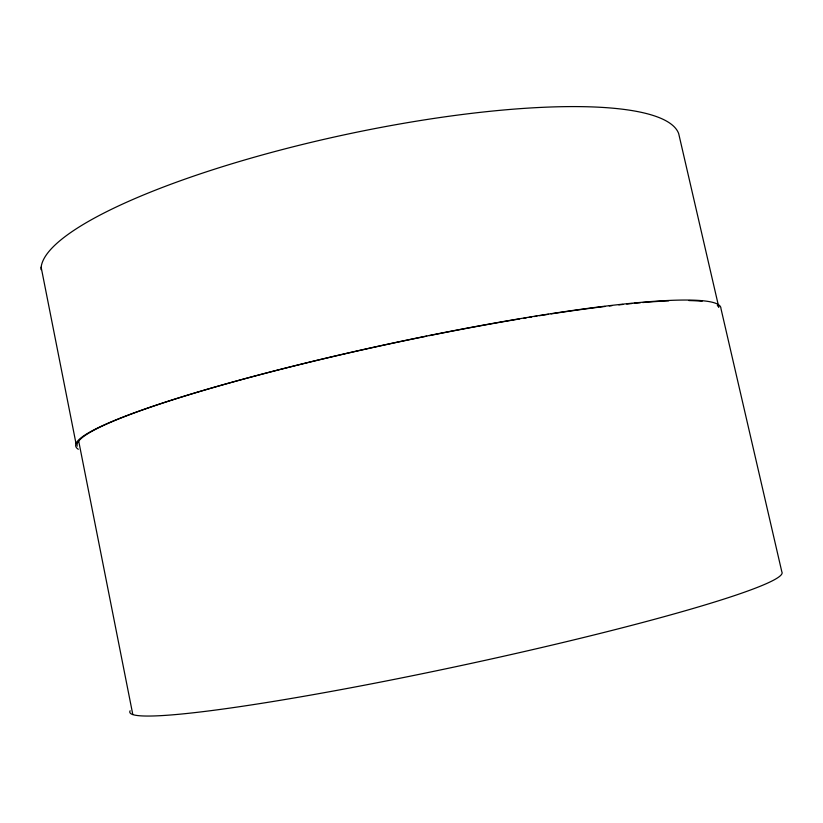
<?xml version="1.0" encoding="UTF-8"?>
<svg xmlns="http://www.w3.org/2000/svg" width="823" height="823" viewBox="0 0 823 823"><rect width="100%" height="100%" fill="white"/><g stroke="black" fill="none" stroke-linecap="round" stroke-linejoin="round"><path stroke-width="1.23" d="M78.699 441.097L132.812 714.559M41.15 267.208L76.014 443.546M78.329 449.265A329.025 34.144 -12.1 0 1 426.715 336.154M429.287 335.64A329.025 34.144 -12.1 0 1 519.663 318.923M523.675 318.264A329.025 34.144 -12.1 0 1 526.329 317.822M528.983 317.39A329.025 34.144 -12.1 0 1 531.627 316.958M534.261 316.526A329.025 34.144 -12.1 0 1 536.884 316.114M539.487 315.693A329.025 34.144 -12.1 0 1 548.519 314.283M551.06 313.892A329.025 34.144 -12.1 0 1 605.07 306.454M609.277 305.95A329.025 34.144 -12.1 0 1 612.045 305.631M618.834 304.87A329.025 34.144 -12.1 0 1 622.816 304.448M626.725 304.037A329.025 34.144 -12.1 0 1 631.817 303.533M634.317 303.296A329.025 34.144 -12.1 0 1 640.387 302.741M642.753 302.545A329.025 34.144 -12.1 0 1 668.708 300.858M688.892 300.56A329.025 34.144 -12.1 0 1 702.091 301.321M717.337 305.549A329.025 34.144 -12.1 0 1 718.818 307.257L678.697 133.665A326.186 71.076 -12.1 0 0 346.853 134.283A326.186 71.076 -12.1 0 0 41.047 269.666M130.127 710.774A333.531 23.744 -12.1 0 0 455.479 666.764A333.531 23.744 -12.1 0 0 781.85 571.892L720.938 308.481A329.179 34.175 -12.1 0 0 393.61 342.913A329.179 34.175 -12.1 0 0 77.249 446.138"/></g></svg>
